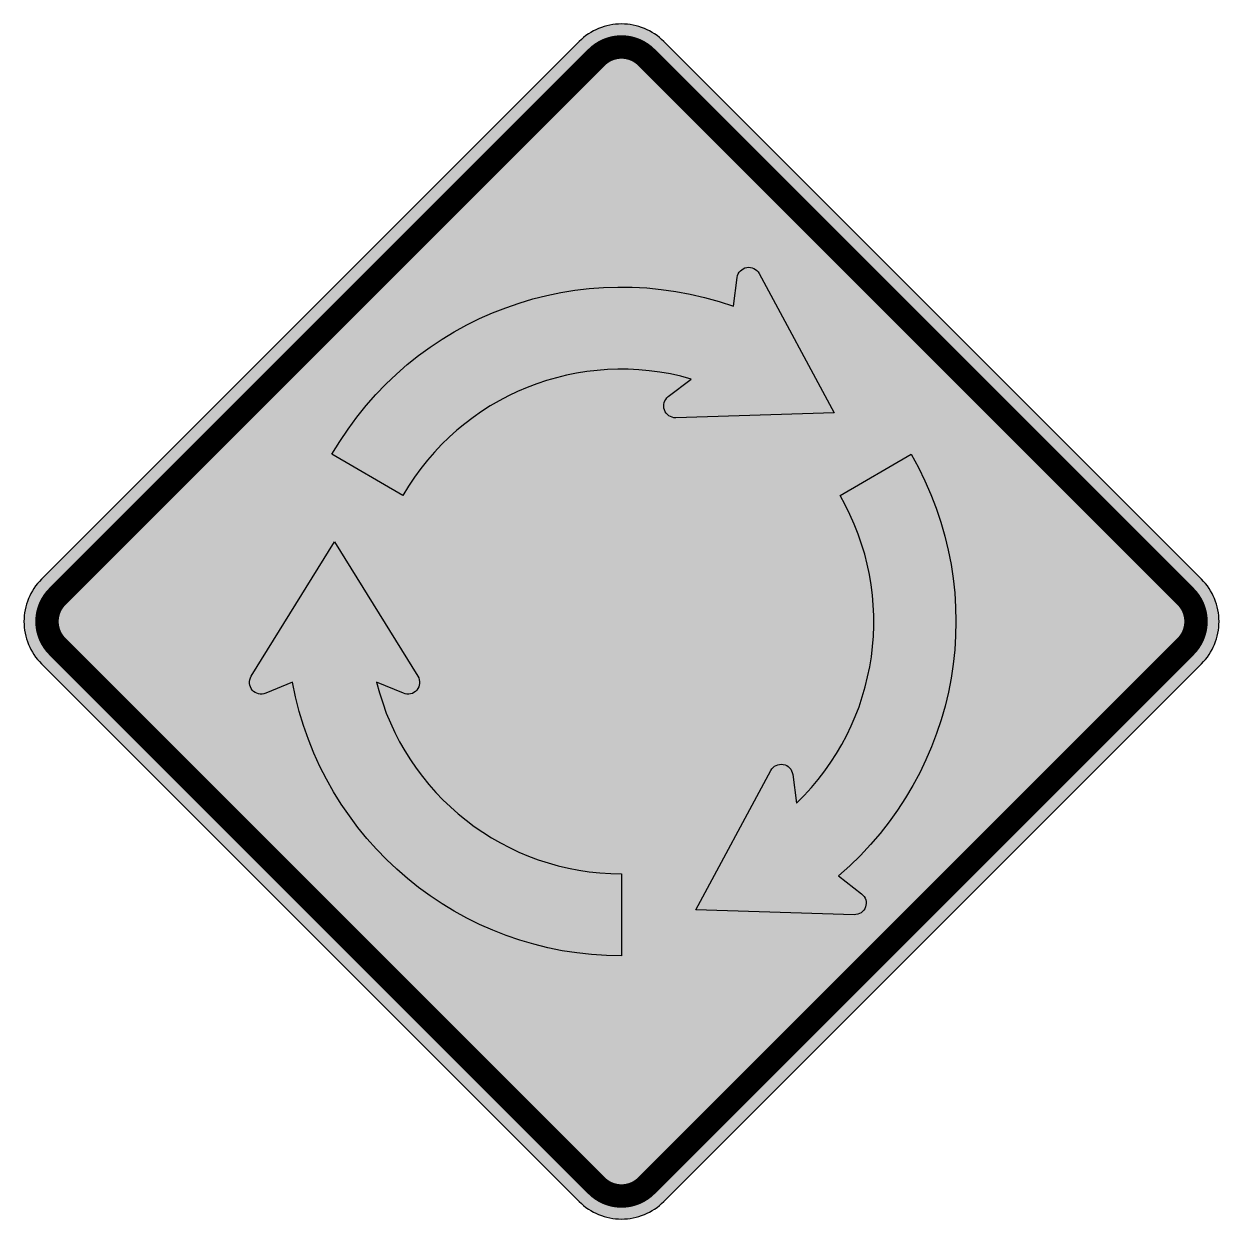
# Model space of a CAD drawing. Header units: millimetres. Extents: x -509 to 509, y -509 to 509.
import ezdxf

# ---------------------------------------------------------------- set-up
doc = ezdxf.new("R2010")
doc.units = ezdxf.units.MM
doc.header["$LTSCALE"] = 10
doc.header["$MEASUREMENT"] = 0
doc.layers.get('0').update_dxf_attribs({"linetype": 'CONTINUOUS'})

msp = doc.modelspace()

# ---------------------------------------------------------------- hatches: boundary and pattern name
h = msp.add_hatch(color=50)
h.paths.add_polyline_path([(21.2, 480.8, 0.414214), (-21.2, 480.8), (-480.8, 21.2, 0.414214), (-480.8, -21.2), (-21.2, -480.8, 0.414214), (21.2, -480.8), (480.8, -21.2, 0.414214), (480.8, 21.2)], flags=0)
h.paths.add_polyline_path([(39.9, 191.6), (59.5, 206.6, 0.344619), (-186.2, 107.5), (-246.8, 142.5, -0.361703), (95.3, 268.6), (98.6, 293.2, -0.727856), (117.3, 296.6), (181.2, 177.8), (46.3, 173.6, -0.727856)], flags=0)
h.paths.add_polyline_path([(-173.5, -46.7, -0.727856), (-185.9, -61.2), (-208.7, -51.8, 0.344619), (0, -215), (0, -285, -0.361703), (-280.3, -51.7), (-303.2, -61.2, -0.727856), (-315.5, -46.7), (-244.5, 68)], flags=0)
h.paths.add_polyline_path([(145.9, -130.3), (149.2, -154.8, 0.344619), (186.2, 107.5), (246.8, 142.5, -0.361703), (184.9, -216.8), (204.6, -232, -0.727856), (198.2, -249.9), (63.4, -245.8), (127.2, -126.9, -0.727856)], flags=0)
h.paths.add_polyline_path([(36, 494.3, 0.414214), (-36, 494.3), (-494.3, 36, 0.414214), (-494.3, -36), (-36, -494.3, 0.414214), (36, -494.3), (494.3, -36, 0.414214), (494.3, 36)])
h.paths.add_polyline_path([(-21.2, 480.8, -0.414214), (21.2, 480.8), (480.8, 21.2, -0.414214), (480.8, -21.2), (21.2, -480.8, -0.414214), (-21.2, -480.8), (-480.8, -21.2, -0.414214), (-480.8, 21.2)], flags=16)
h = msp.add_hatch(color=256)
h.paths.add_polyline_path([(-208.7, -51.8), (-185.9, -61.2, 0.727856), (-173.5, -46.7), (-244.5, 68), (-315.5, -46.7, 0.727856), (-303.2, -61.2), (-280.3, -51.7, 0.361703), (0, -285), (0, -215, -0.344619)])
h.paths.add_polyline_path([(59.5, 206.6), (39.9, 191.6, 0.727856), (46.3, 173.6), (181.2, 177.8), (117.3, 296.6, 0.727856), (98.6, 293.2), (95.3, 268.6, 0.361703), (-246.8, 142.5), (-186.2, 107.5, -0.344619)])
h.paths.add_polyline_path([(149.2, -154.8), (145.9, -130.3, 0.727856), (127.2, -126.9), (63.4, -245.8), (198.2, -249.9, 0.727856), (204.6, -232), (184.9, -216.8, 0.361703), (246.8, 142.5), (186.2, 107.5, -0.344619)])

# ---------------------------------------------------------------- linework, layer by layer
at = {"flags": 128}
msp.add_lwpolyline([(36, -494.3), (494.3, -36, 0.414214), (494.3, 36), (36, 494.3, 0.414214), (-36, 494.3), (-494.3, 36, 0.414214), (-494.3, -36), (-36, -494.3, 0.414214)], format="xyb", close=True, dxfattribs=at)
at = {"const_width": 20, "flags": 128}
msp.add_lwpolyline([(21.2, -480.8), (480.8, -21.2, 0.414214), (480.8, 21.2), (21.2, 480.8, 0.414214), (-21.2, 480.8), (-480.8, 21.2, 0.414214), (-480.8, -21.2), (-21.2, -480.8, 0.414214), (21.2, -480.8, 0.414214)], format="xyb", dxfattribs=at)
for points in [[(117.3, 296.6), (181.2, 177.8), (46.3, 173.6, -0.727856), (39.9, 191.6), (59.5, 206.6, 0.344619), (-186.2, 107.5), (-246.8, 142.5, -0.361703), (95.3, 268.6), (98.6, 293.2, -0.727856)], [(198.2, -249.9), (63.4, -245.8), (127.2, -126.9, -0.727856), (145.9, -130.3), (149.2, -154.8, 0.344619), (186.2, 107.5), (246.8, 142.5, -0.361703), (184.9, -216.8), (204.6, -232, -0.727856)], [(-315.5, -46.7), (-244.5, 68), (-173.5, -46.7, -0.727856), (-185.9, -61.2), (-208.7, -51.8, 0.344619), (0, -215), (0, -285, -0.361703), (-280.3, -51.7), (-303.2, -61.2, -0.727856)]]:
    msp.add_lwpolyline(points, format="xyb", close=True)

doc.saveas('drawing.dxf')
